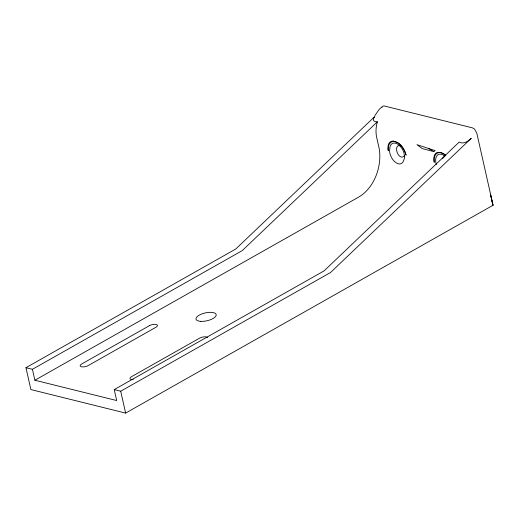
<?xml version="1.0" encoding="UTF-8"?>
<svg xmlns="http://www.w3.org/2000/svg" width="519" height="519" viewBox="0 0 519 519"><rect width="100%" height="100%" fill="white"/><g stroke="black" fill="none" stroke-linecap="round" stroke-linejoin="round"><path stroke-width="0.78" d="M382.036 107.271L383.119 106.006L384.287 105.98L472.556 127.888L474.528 129.088L476.792 133.098L493.05 205.252L125.63 413.092L30.881 389.568L25.95 367.699L235.782 248.997L374.848 116.477M442.694 158.626L443.038 157.847A6.085 3.575 64.4 0 1 444.887 156.712M374.874 115.653L378.915 109.73L381.783 106.94M374.536 117.125C371.753 119.545 374.03 122.4 377.391 121.79A24.341 17.717 -76.1 0 0 376.69 137.451L379.181 148.492A39.055 28.428 -76.1 0 1 358.577 197.142L34.896 380.239L32.431 369.301L25.95 367.699M404.346 155.719C400.726 160.261 396.295 152.904 396.581 149.225A6.137 3.601 64.6 0 1 397.191 146.656L397.684 146.111A6.072 3.568 64.4 0 1 400.597 146.014M377.391 121.79L242.263 250.606L32.431 369.301M433.754 151.613L435.136 150.64L416.952 144.665L422.161 148.57L433.754 151.613L428.694 148.525M114.225 389.607L324.051 270.912L459.185 142.096C463.675 144.58 468.099 141.2 471.278 138.301L330.532 272.52L120.7 391.216L114.225 389.607L116.691 400.545L34.896 380.239M493.05 205.252L490.494 194.327L492.836 205.329M120.7 391.216L125.63 413.092M436.265 164.562L435.843 162.557A10.957 6.449 64.6 0 1 436.148 157.251L436.797 155.953A10.957 6.449 64.6 0 1 444.355 155.745M434.228 162.155A13.384 7.558 60.5 0 1 437.18 152.463L440.449 152.385L444.108 154.182A13.384 7.558 60.5 0 1 445.886 155.674M434.208 162.155A13.436 7.908 64.6 0 1 445.094 154.818M133.292 379.623A4.866 1.894 -12.7 0 1 131.456 376.703L199.653 338.122A4.866 1.894 -12.7 0 1 207.542 337.616M404.658 156.751C402.348 172.736 387.953 158.496 389.75 149.044A11.022 6.494 64.6 0 1 391.002 144.697L391.89 143.802A10.938 6.436 64.6 0 1 399.701 145.742L400.979 147.175A11.022 6.488 64.6 0 1 403.866 152.547L404.658 156.751M149.44 325.66L81.684 363.988A4.866 1.894 -12.7 0 0 81.425 366.771A4.866 1.894 -12.7 0 0 88.159 365.597L155.914 327.268A4.866 1.894 -12.7 0 0 156.174 324.485A4.866 1.894 -12.7 0 0 149.44 325.66M393.149 141.084L391.826 141.207A13.384 7.558 60.5 0 0 388.27 150.75A13.455 7.921 64.6 0 1 395.27 141.655A13.455 7.921 64.6 0 1 406.092 155.175A13.384 7.558 60.5 0 0 397.541 142.621L393.149 141.084M200.431 321.332A10.348 4.022 -12.7 0 0 216.202 315.221A10.348 4.022 -12.7 0 0 201.651 314.001A10.348 4.022 -12.7 0 0 200.431 321.332"/></g></svg>
